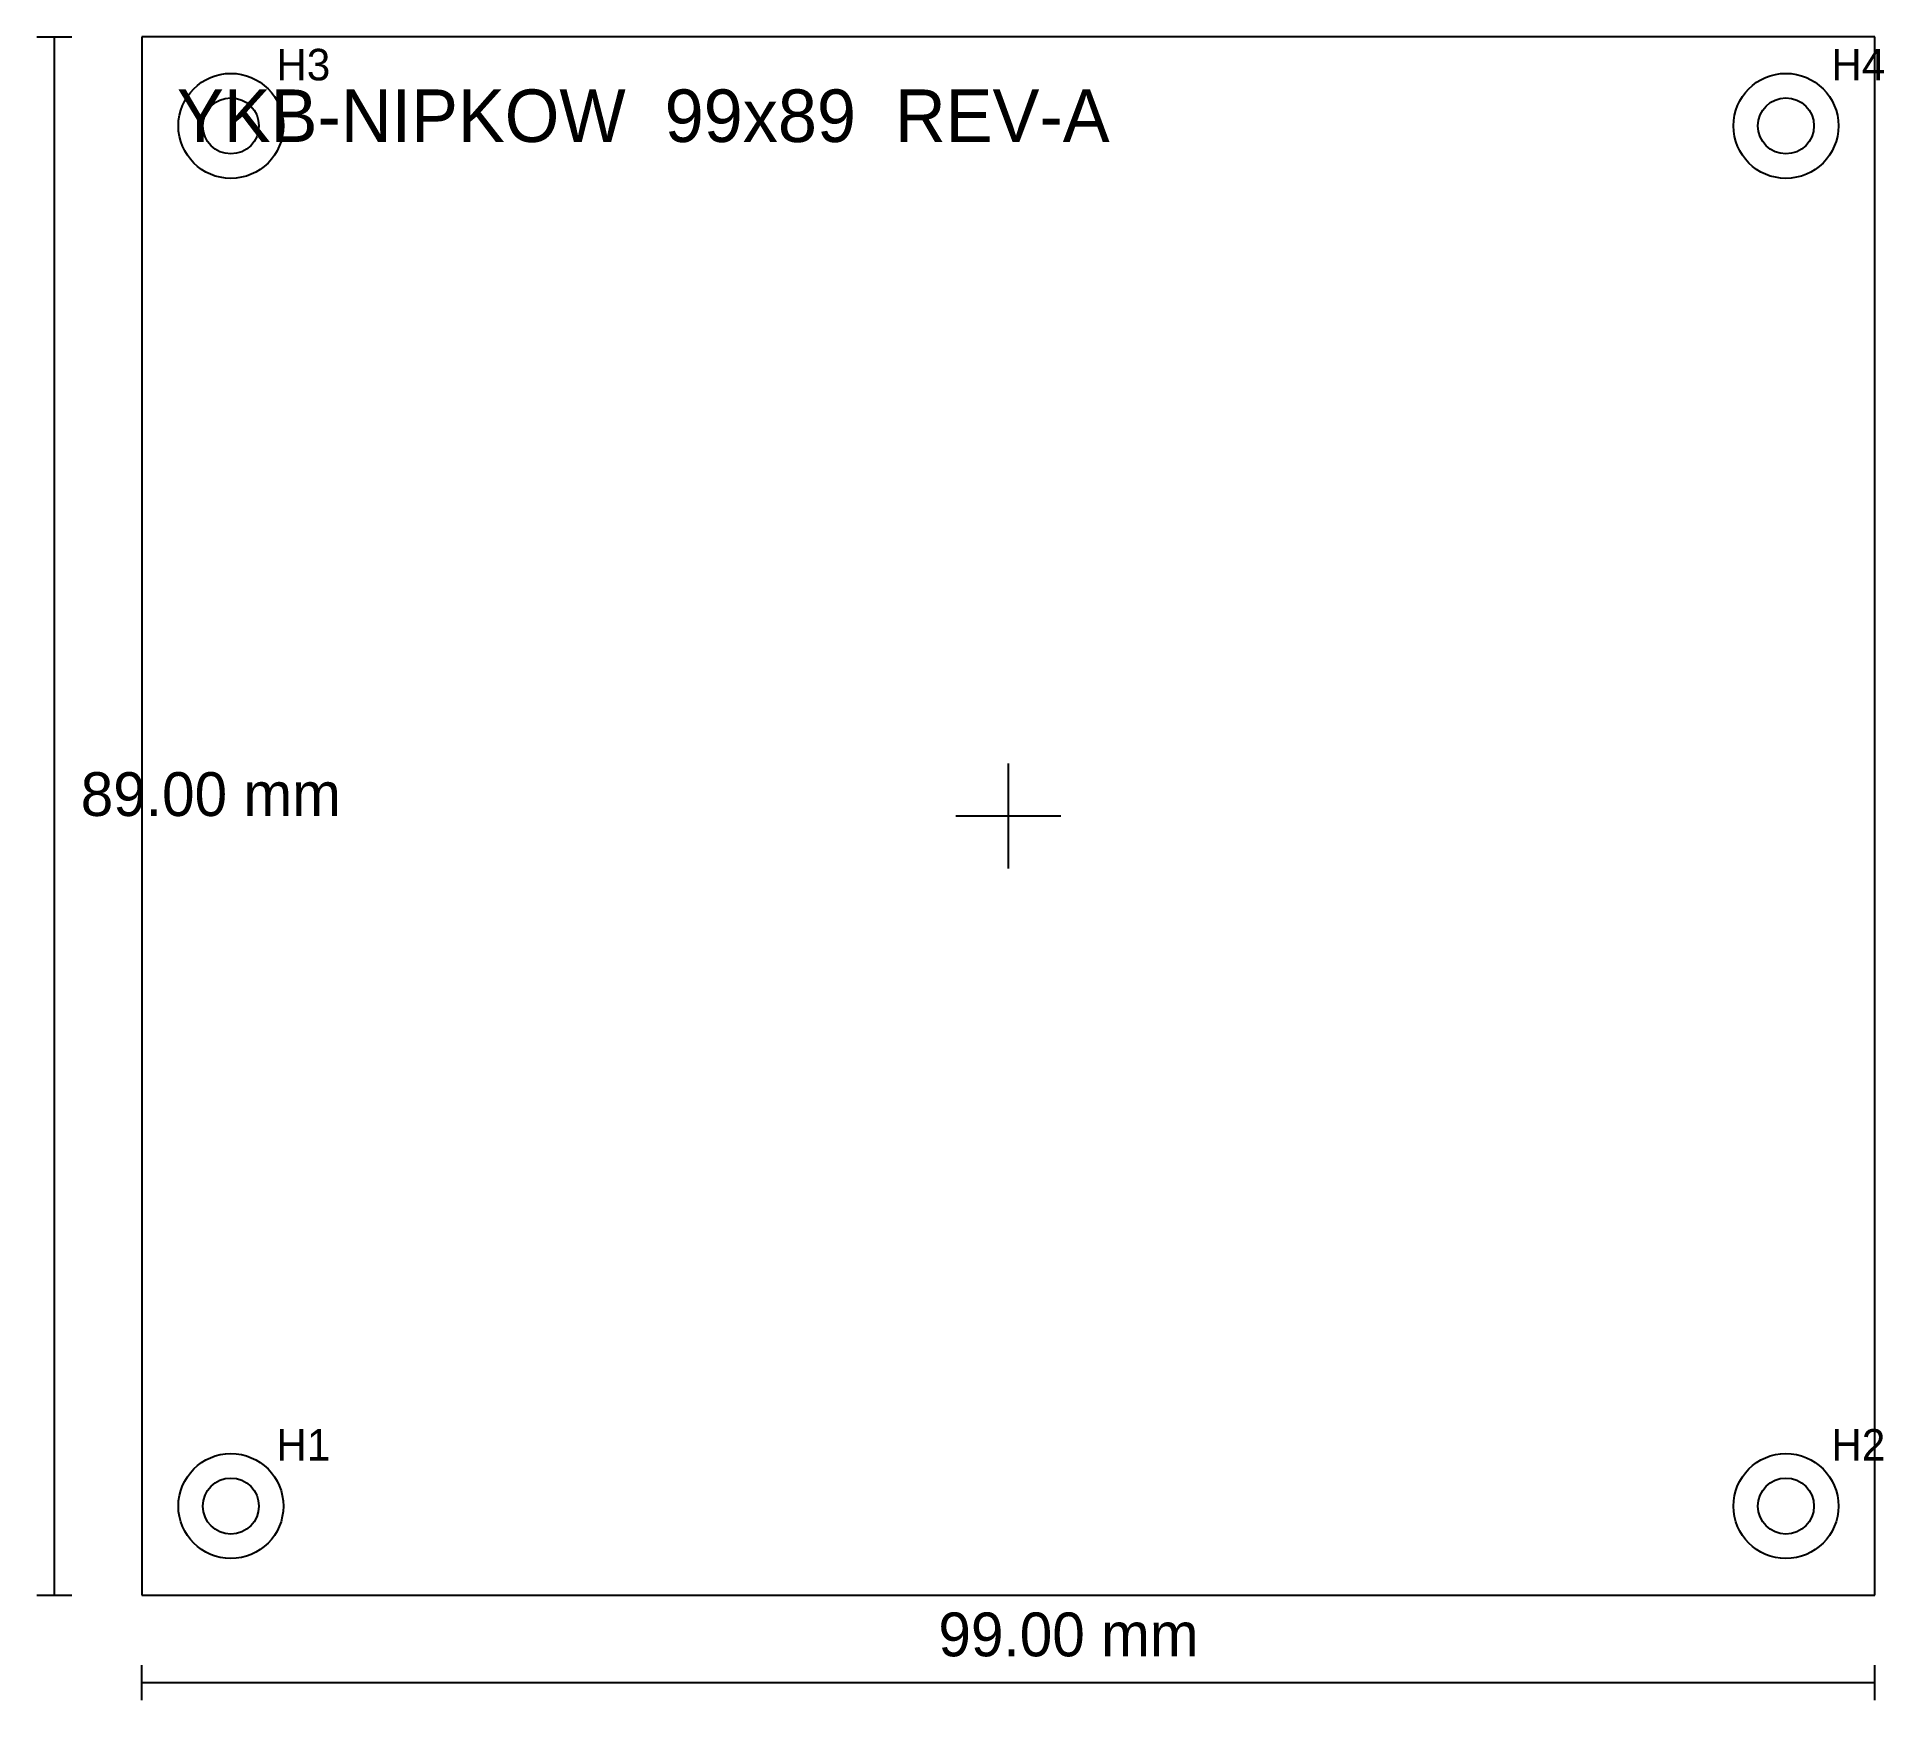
# Model space of a CAD drawing. Header units: millimetres. Extents: x -6 to 100, y -6 to 89.
import ezdxf

# ---------------------------------------------------------------- set-up
doc = ezdxf.new("R2010")
doc.units = ezdxf.units.MM
for name, color, linetype in [('BOARD_OUTLINE', 7, 'CONTINUOUS'), ('KEEPOUT', 7, 'CONTINUOUS'), ('MOUNTING_HOLE', 7, 'CONTINUOUS'), ('REF', 7, 'CONTINUOUS')]:
    doc.layers.add(name, color=color, linetype=linetype)

msp = doc.modelspace()

# ---------------------------------------------------------------- linework, layer by layer
at = {"layer": 'BOARD_OUTLINE'}
for p, q in [((99, 89), (0, 89)), ((0, 89), (0, 0)), ((99, 0), (99, 89)), ((0, 0), (99, 0))]:
    msp.add_line(p, q, dxfattribs=at)
at = {"layer": 'KEEPOUT'}
for centre in [(5.08, 83.92), (93.92, 83.92), (5.08, 5.08), (93.92, 5.08)]:
    msp.add_circle(centre, 3, dxfattribs=at)
at = {"layer": 'MOUNTING_HOLE'}
for centre in [(5.08, 83.92), (93.92, 83.92), (5.08, 5.08), (93.92, 5.08)]:
    msp.add_circle(centre, 1.6, dxfattribs=at)
at = {"layer": 'REF'}
for p, q in [((-6, 89), (-4, 89)), ((-5, 0), (-5, 89)), ((49.5, 41.5), (49.5, 47.5)), ((46.5, 44.5), (52.5, 44.5)), ((-6, 0), (-4, 0)), ((0, -6), (0, -4)), ((99, -6), (99, -4)), ((0, -5), (99, -5))]:
    msp.add_line(p, q, dxfattribs=at)

# ---------------------------------------------------------------- texts
for s, height, p in [('H3', 1.8, (7.68, 86.52)), ('H4', 1.8, (96.52, 86.52)), ('YKB-NIPKOW  99x89  REV-A', 3, (2, 83)), ('89.00 mm', 2.5, (-3.5, 44.5)), ('H2', 1.8, (96.52, 7.68)), ('H1', 1.8, (7.68, 7.68)), ('99.00 mm', 2.5, (45.5, -3.5))]:
    msp.add_text(s, height=height, dxfattribs=at).set_placement(p)

doc.saveas('drawing.dxf')
